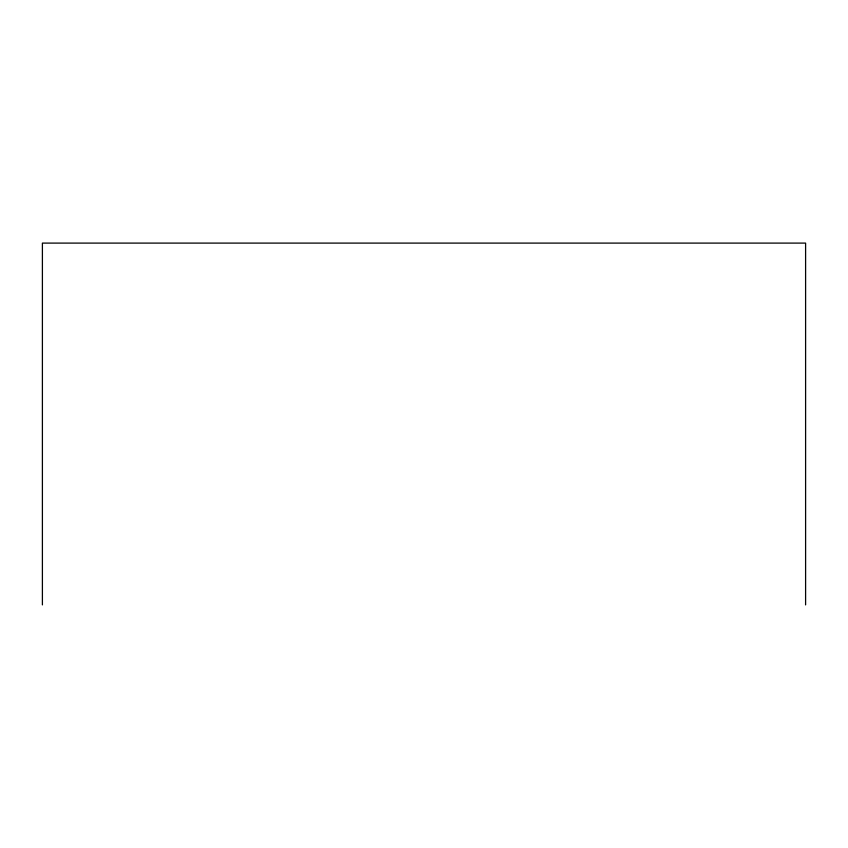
<?xml version="1.0" encoding="UTF-8"?>
<svg xmlns="http://www.w3.org/2000/svg" width="848" height="848" viewBox="0 0 848 848"><rect width="100%" height="100%" fill="white"/><g stroke="black" fill="none" stroke-linecap="round" stroke-linejoin="round"><path stroke-width="1.27" d="M805.6 604.9L805.6 243.1L42.4 243.1L42.4 604.9"/></g></svg>
